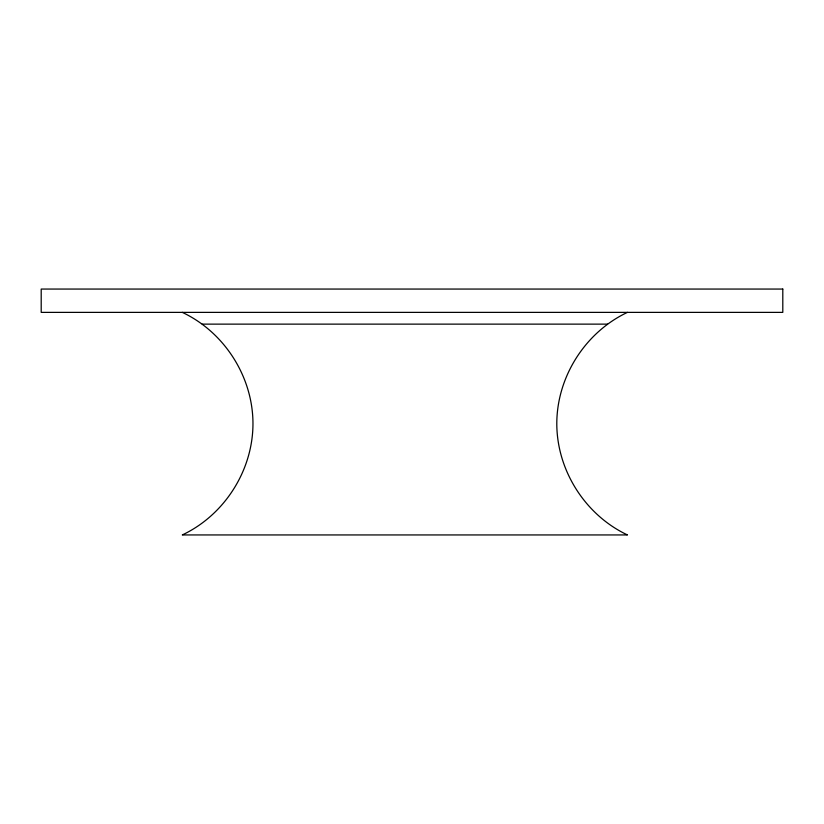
<?xml version="1.0" encoding="UTF-8"?>
<svg xmlns="http://www.w3.org/2000/svg" width="824" height="824" viewBox="0 0 824 824"><rect width="100%" height="100%" fill="white"/><g stroke="black" fill="none" stroke-linecap="round" stroke-linejoin="round"><path stroke-width="1.24" d="M627.466 312.378L627.466 312.358C585.194 332.278 556.849 376.918 556.797 423.649C556.849 470.37 585.194 515.021 627.466 534.941L182.3 534.941C224.571 515.021 252.917 470.37 252.968 423.649C252.917 376.918 224.571 332.278 182.3 312.358L182.3 312.378M202.24 324.131L607.535 324.131M782.8 289.059L41.2 289.059L41.2 312.378L782.8 312.378L782.8 289.059"/></g></svg>
